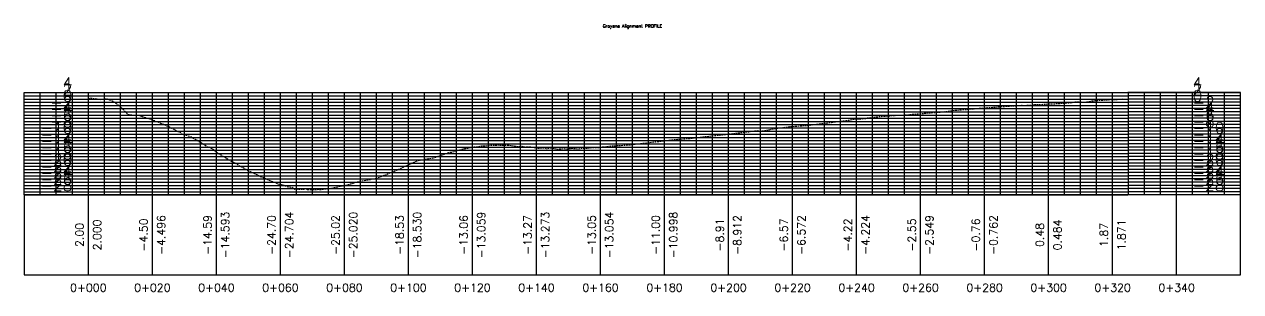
# Model space of a CAD drawing. Header units: metres. Extents: x 706349 to 713144, y 2649082 to 2655455.
# Drawn here: x 709481.4 to 709861.4, y 2649081.8 to 2649165.5 of the extents above; entities that cross this region are included whole.
import ezdxf

# ---------------------------------------------------------------- set-up
doc = ezdxf.new("R2010")
doc.units = ezdxf.units.M
doc.linetypes.add('DASHED', pattern=[0.75, 0.5, -0.25])
for name, color, linetype in [('C-ROAD-PROF', 1, 'DASHED'), ('C-ROAD-PROF-GRID-MAJR', 8, 'Continuous'), ('C-ROAD-PROF-GRID-MINR', 8, 'Continuous'), ('C-ROAD-PROF-TEXT', 11, 'Continuous'), ('C-ROAD-PROF-TICK', 7, 'Continuous'), ('C-ROAD-PROF-TITL', 11, 'Continuous'), ('C-ROAD-PROF-TTLB', 5, 'Continuous')]:
    doc.layers.add(name, color=color, linetype=linetype)
doc.styles.get("Standard").update_dxf_attribs({"font": 'simplex.shx'})

msp = doc.modelspace()

# ---------------------------------------------------------------- linework, layer by layer
at = {"layer": 'C-ROAD-PROF', "color": 1, "linetype": 'DASHED', "lineweight": -3, "flags": 128}
msp.add_lwpolyline([(709501.43, 2649142.08), (709501.96, 2649142.45), (709505.32, 2649141.98), (709507.22, 2649142.22), (709507.33, 2649142.15), (709507.48, 2649142.07), (709508.07, 2649141.85), (709508.25, 2649141.76), (709508.51, 2649141.66), (709508.84, 2649141.55), (709509.19, 2649141.35), (709509.56, 2649141.11), (709509.96, 2649140.84), (709510.38, 2649140.54), (709510.83, 2649140.21), (709511.34, 2649139.85), (709513.8, 2649137.3), (709514.02, 2649137.25), (709514.31, 2649137.2), (709514.63, 2649137.15), (709515.05, 2649137.1), (709515.56, 2649137.07), (709516.18, 2649137.06), (709516.89, 2649137.09), (709516.95, 2649137.09), (709518.17, 2649136.69), (709518.21, 2649136.66), (709519.54, 2649136.22), (709520.87, 2649135.82), (709520.98, 2649135.74), (709522.3, 2649135.29), (709522.45, 2649135.18), (709523.79, 2649134.7), (709523.98, 2649134.56), (709525.35, 2649134.05), (709525.58, 2649133.87), (709526.92, 2649133.31), (709527.18, 2649133.11), (709528.53, 2649132.5), (709528.81, 2649132.28), (709530.2, 2649131.59), (709530.5, 2649131.36), (709530.83, 2649131.12), (709533.74, 2649130.25), (709534.09, 2649129.99), (709534.46, 2649129.72), (709535.96, 2649128.89), (709536.35, 2649128.61), (709536.76, 2649128.34), (709538.27, 2649127.45), (709538.71, 2649126.9), (709539.15, 2649127.14), (709540.67, 2649126.22), (709541.14, 2649125.66), (709541.62, 2649125.38), (709542.13, 2649125.09), (709543.66, 2649124.12), (709544.19, 2649123.83), (709545.69, 2649122.89), (709546.23, 2649122.6), (709546.79, 2649122.3), (709547.38, 2649122), (709548.84, 2649121.09), (709549.46, 2649120.79), (709550.1, 2649120.48), (709551.51, 2649119.63), (709552.18, 2649119.33), (709552.88, 2649119.03), (709553.62, 2649118.72), (709554.94, 2649117.97), (709555.73, 2649117.66), (709556.56, 2649117.35), (709557.77, 2649116.69), (709558.63, 2649116.4), (709559.59, 2649116.11), (709560.66, 2649115.58), (709561.7, 2649115.31), (709562.88, 2649115.06), (709563.77, 2649114.66), (709565.02, 2649114.5), (709565.82, 2649113.94), (709567.23, 2649113.88), (709568.8, 2649113.91), (709569.39, 2649114.07), (709569.95, 2649113.74), (709573.4, 2649113.85), (709573.79, 2649113.77), (709575.74, 2649114.05), (709576.07, 2649114), (709578.22, 2649114.39), (709580.6, 2649114.91), (709580.81, 2649114.9), (709583.28, 2649115.55), (709583.43, 2649115.55), (709585.93, 2649116.33), (709586.04, 2649116.34), (709591.07, 2649117.23), (709591.16, 2649117.23), (709591.24, 2649117.24), (709593.84, 2649118.24), (709593.9, 2649118.25), (709596.53, 2649119.33), (709599.15, 2649120.48), (709599.18, 2649120.49), (709601.81, 2649121.73), (709601.82, 2649121.73), (709602.59, 2649122.12), (709604.44, 2649122.89), (709604.47, 2649122.89), (709609.37, 2649123.73), (709609.52, 2649123.75), (709609.66, 2649123.78), (709612, 2649124.66), (709612.22, 2649124.7), (709614.38, 2649125.47), (709614.97, 2649125.51), (709617.1, 2649126.13), (709619.06, 2649126.58), (709619.52, 2649126.67), (709621.39, 2649127.01), (709621.94, 2649127.1), (709623.73, 2649127.33), (709624.39, 2649127.43), (709626.09, 2649127.53), (709626.84, 2649127.63), (709628.44, 2649127.61), (709629.29, 2649127.72), (709630.82, 2649127.62), (709632.82, 2649127.65), (709634.3, 2649127.47), (709635.66, 2649127.22), (709636.86, 2649127.36), (709638.18, 2649127.09), (709639.52, 2649127.22), (709640.76, 2649126.96), (709641.92, 2649126.7), (709643.38, 2649126.87), (709644.5, 2649126.63), (709646.09, 2649126.8), (709647.15, 2649126.6), (709648.19, 2649126.43), (709649.87, 2649126.62), (709650.87, 2649126.49), (709652.63, 2649126.7), (709653.59, 2649126.6), (709654.54, 2649126.54), (709656.35, 2649126.77), (709657.27, 2649126.73), (709659.13, 2649126.97), (709660.86, 2649126.95), (709662.74, 2649127.19), (709664.68, 2649127.45), (709665.45, 2649127.47), (709666.21, 2649127.5), (709670.11, 2649127.74), (709670.81, 2649127.79), (709671.48, 2649127.84), (709673.45, 2649128.1), (709674.09, 2649128.16), (709676.06, 2649128.42), (709676.67, 2649128.47), (709678.63, 2649128.75), (709679.23, 2649128.8), (709681.18, 2649129.06), (709681.77, 2649129.11), (709683.71, 2649129.38), (709684.28, 2649129.43), (709684.82, 2649129.46), (709688.78, 2649129.73), (709689.31, 2649129.76), (709691.34, 2649130.02), (709691.85, 2649130.05), (709693.92, 2649130.32), (709694.41, 2649130.35), (709696.5, 2649130.62), (709696.97, 2649130.64), (709699.15, 2649130.92), (709699.59, 2649130.93), (709701.85, 2649131.22), (709702.25, 2649131.24), (709704.62, 2649131.54), (709704.97, 2649131.56), (709707.46, 2649131.87), (709707.75, 2649131.88), (709710.4, 2649132.22), (709711.86, 2649132.09), (709712.01, 2649132.1), (709714.45, 2649132.56), (709714.78, 2649132.69), (709716.47, 2649132.94), (709716.81, 2649132.99), (709717.05, 2649133.03), (709719.82, 2649133.34), (709720.13, 2649133.4), (709720.28, 2649133.41), (709720.45, 2649133.44), (709726.52, 2649133.89), (709726.95, 2649133.95), (709727.47, 2649134.02), (709730, 2649134.33), (709730.66, 2649134.42), (709731.48, 2649134.52), (709733.63, 2649134.79), (709734.59, 2649134.92), (709736.38, 2649135.14), (709737.49, 2649135.28), (709738.88, 2649135.45), (709740.15, 2649135.72), (709741.7, 2649135.89), (709742.6, 2649135.82), (709744.3, 2649136.05), (709744.85, 2649136.17), (709746.71, 2649136.4), (709748.23, 2649136.58), (709748.92, 2649136.64), (709748.99, 2649136.64), (709751.15, 2649136.83), (709751.41, 2649136.86), (709755.25, 2649137.05), (709756.39, 2649137.1), (709758.22, 2649137.25), (709759.85, 2649137.4), (709760.66, 2649137.47), (709762.21, 2649137.6), (709763.14, 2649137.67), (709764.6, 2649137.79), (709765.64, 2649137.88), (709767.03, 2649137.99), (709768.19, 2649138.08), (709769.49, 2649138.18), (709771.21, 2649138.5), (709772.37, 2649138.6), (709774.42, 2649138.76), (709775.41, 2649138.84), (709777.85, 2649139.04), (709778.62, 2649139.1), (709779.3, 2649139.15), (709782.07, 2649139.37), (709782.52, 2649139.4), (709785.78, 2649139.64), (709785.97, 2649139.65), (709786.19, 2649139.67), (709788.2, 2649139.84), (709789.31, 2649139.89), (709789.56, 2649139.91), (709792.1, 2649140.05), (709792.85, 2649140.14), (709793.71, 2649140.09), (709795.87, 2649140.19), (709797.12, 2649140.34), (709798.69, 2649140.4), (709800.21, 2649140.49), (709801.89, 2649140.59), (709803.88, 2649140.64), (709805.71, 2649140.77), (709807.65, 2649140.92), (709808.21, 2649140.95), (709810.27, 2649141.27), (709812.48, 2649141.11), (709812.7, 2649141.12), (709814.93, 2649141.51), (709815.95, 2649141.61), (709817.12, 2649141.7), (709817.23, 2649141.7), (709819.26, 2649141.84), (709819.59, 2649141.83), (709821.33, 2649141.95), (709821.93, 2649141.93), (709823.36, 2649142.02), (709824.48, 2649142.11), (709825.38, 2649142.03), (709826.22, 2649142.08)], dxfattribs=at)
at = {"layer": 'C-ROAD-PROF-GRID-MAJR', "color": 8, "linetype": 'Continuous', "lineweight": -3}
for p, q in [((709481.43, 2649144.08, 2), (709826.22, 2649144.08, 2)), ((709481.43, 2649112.08, 2), (709481.43, 2649144.08, 2)), ((709501.43, 2649112.08, 2), (709501.43, 2649144.08, 2)), ((709521.43, 2649112.08, 2), (709521.43, 2649144.08, 2)), ((709541.43, 2649112.08, 2), (709541.43, 2649144.08, 2)), ((709561.43, 2649112.08, 2), (709561.43, 2649144.08, 2)), ((709581.43, 2649112.08, 2), (709581.43, 2649144.08, 2)), ((709601.43, 2649112.08, 2), (709601.43, 2649144.08, 2)), ((709621.43, 2649112.08, 2), (709621.43, 2649144.08, 2)), ((709641.43, 2649112.08, 2), (709641.43, 2649144.08, 2)), ((709661.43, 2649112.08, 2), (709661.43, 2649144.08, 2)), ((709681.43, 2649112.08, 2), (709681.43, 2649144.08, 2)), ((709701.43, 2649112.08, 2), (709701.43, 2649144.08, 2)), ((709721.43, 2649112.08, 2), (709721.43, 2649144.08, 2)), ((709741.43, 2649112.08, 2), (709741.43, 2649144.08, 2)), ((709761.43, 2649112.08, 2), (709761.43, 2649144.08, 2)), ((709781.43, 2649112.08, 2), (709781.43, 2649144.08, 2)), ((709801.43, 2649112.08, 2), (709801.43, 2649144.08, 2)), ((709821.43, 2649112.08, 2), (709821.43, 2649144.08, 2)), ((709861.43, 2649144.08, 2), (709826.22, 2649144.08, 2)), ((709841.43, 2649112.08, 2), (709841.43, 2649144.08, 2)), ((709861.43, 2649112.08, 2), (709861.43, 2649144.08, 2)), ((709481.43, 2649142.08, 2), (709826.22, 2649142.08, 2)), ((709481.43, 2649140.08, 2), (709826.22, 2649140.08, 2)), ((709861.43, 2649142.08, 2), (709826.22, 2649142.08, 2)), ((709861.43, 2649140.08, 2), (709826.22, 2649140.08, 2)), ((709481.43, 2649138.08, 2), (709826.22, 2649138.08, 2)), ((709481.43, 2649136.08, 2), (709826.22, 2649136.08, 2)), ((709861.43, 2649138.08, 2), (709826.22, 2649138.08, 2)), ((709861.43, 2649136.08, 2), (709826.22, 2649136.08, 2)), ((709481.43, 2649134.08, 2), (709826.22, 2649134.08, 2)), ((709481.43, 2649132.08, 2), (709826.22, 2649132.08, 2)), ((709861.43, 2649134.08, 2), (709826.22, 2649134.08, 2)), ((709861.43, 2649132.08, 2), (709826.22, 2649132.08, 2)), ((709481.43, 2649130.08, 2), (709826.22, 2649130.08, 2)), ((709861.43, 2649130.08, 2), (709826.22, 2649130.08, 2)), ((709481.43, 2649128.08, 2), (709826.22, 2649128.08, 2)), ((709481.43, 2649126.08, 2), (709826.22, 2649126.08, 2)), ((709861.43, 2649128.08, 2), (709826.22, 2649128.08, 2)), ((709861.43, 2649126.08, 2), (709826.22, 2649126.08, 2)), ((709481.43, 2649124.08, 2), (709826.22, 2649124.08, 2)), ((709481.43, 2649122.08, 2), (709826.22, 2649122.08, 2)), ((709861.43, 2649124.08, 2), (709826.22, 2649124.08, 2)), ((709861.43, 2649122.08, 2), (709826.22, 2649122.08, 2)), ((709481.43, 2649120.08, 2), (709826.22, 2649120.08, 2)), ((709481.43, 2649118.08, 2), (709826.22, 2649118.08, 2)), ((709861.43, 2649120.08, 2), (709826.22, 2649120.08, 2)), ((709861.43, 2649118.08, 2), (709826.22, 2649118.08, 2)), ((709481.43, 2649116.08, 2), (709826.22, 2649116.08, 2)), ((709481.43, 2649114.08, 2), (709826.22, 2649114.08, 2)), ((709861.43, 2649116.08, 2), (709826.22, 2649116.08, 2)), ((709861.43, 2649114.08, 2), (709826.22, 2649114.08, 2)), ((709481.43, 2649112.08, 2), (709826.22, 2649112.08, 2)), ((709861.43, 2649112.08, 2), (709826.22, 2649112.08, 2))]:
    msp.add_line(p, q, dxfattribs=at)
at = {"layer": 'C-ROAD-PROF-GRID-MINR', "color": 8, "linetype": 'Continuous', "lineweight": -3}
for p, q in [((709486.43, 2649112.08, 2), (709486.43, 2649144.08, 2)), ((709491.43, 2649112.08, 2), (709491.43, 2649144.08, 2)), ((709496.43, 2649112.08, 2), (709496.43, 2649144.08, 2)), ((709506.43, 2649112.08, 2), (709506.43, 2649144.08, 2)), ((709511.43, 2649112.08, 2), (709511.43, 2649144.08, 2)), ((709516.43, 2649112.08, 2), (709516.43, 2649144.08, 2)), ((709526.43, 2649112.08, 2), (709526.43, 2649144.08, 2)), ((709531.43, 2649112.08, 2), (709531.43, 2649144.08, 2)), ((709536.43, 2649112.08, 2), (709536.43, 2649144.08, 2)), ((709546.43, 2649112.08, 2), (709546.43, 2649144.08, 2)), ((709551.43, 2649112.08, 2), (709551.43, 2649144.08, 2)), ((709556.43, 2649112.08, 2), (709556.43, 2649144.08, 2)), ((709566.43, 2649112.08, 2), (709566.43, 2649144.08, 2)), ((709571.43, 2649112.08, 2), (709571.43, 2649144.08, 2)), ((709576.43, 2649112.08, 2), (709576.43, 2649144.08, 2)), ((709586.43, 2649112.08, 2), (709586.43, 2649144.08, 2)), ((709591.43, 2649112.08, 2), (709591.43, 2649144.08, 2)), ((709596.43, 2649112.08, 2), (709596.43, 2649144.08, 2)), ((709606.43, 2649112.08, 2), (709606.43, 2649144.08, 2)), ((709611.43, 2649112.08, 2), (709611.43, 2649144.08, 2)), ((709616.43, 2649112.08, 2), (709616.43, 2649144.08, 2)), ((709626.43, 2649112.08, 2), (709626.43, 2649144.08, 2)), ((709631.43, 2649112.08, 2), (709631.43, 2649144.08, 2)), ((709636.43, 2649112.08, 2), (709636.43, 2649144.08, 2)), ((709646.43, 2649112.08, 2), (709646.43, 2649144.08, 2)), ((709651.43, 2649112.08, 2), (709651.43, 2649144.08, 2)), ((709656.43, 2649112.08, 2), (709656.43, 2649144.08, 2)), ((709666.43, 2649112.08, 2), (709666.43, 2649144.08, 2)), ((709671.43, 2649112.08, 2), (709671.43, 2649144.08, 2)), ((709676.43, 2649112.08, 2), (709676.43, 2649144.08, 2)), ((709686.43, 2649112.08, 2), (709686.43, 2649144.08, 2)), ((709691.43, 2649112.08, 2), (709691.43, 2649144.08, 2)), ((709696.43, 2649112.08, 2), (709696.43, 2649144.08, 2)), ((709706.43, 2649112.08, 2), (709706.43, 2649144.08, 2)), ((709711.43, 2649112.08, 2), (709711.43, 2649144.08, 2)), ((709716.43, 2649112.08, 2), (709716.43, 2649144.08, 2)), ((709726.43, 2649112.08, 2), (709726.43, 2649144.08, 2)), ((709731.43, 2649112.08, 2), (709731.43, 2649144.08, 2)), ((709736.43, 2649112.08, 2), (709736.43, 2649144.08, 2)), ((709746.43, 2649112.08, 2), (709746.43, 2649144.08, 2)), ((709751.43, 2649112.08, 2), (709751.43, 2649144.08, 2)), ((709756.43, 2649112.08, 2), (709756.43, 2649144.08, 2)), ((709766.43, 2649112.08, 2), (709766.43, 2649144.08, 2)), ((709771.43, 2649112.08, 2), (709771.43, 2649144.08, 2)), ((709776.43, 2649112.08, 2), (709776.43, 2649144.08, 2)), ((709786.43, 2649112.08, 2), (709786.43, 2649144.08, 2)), ((709791.43, 2649112.08, 2), (709791.43, 2649144.08, 2)), ((709796.43, 2649112.08, 2), (709796.43, 2649144.08, 2)), ((709806.43, 2649112.08, 2), (709806.43, 2649144.08, 2)), ((709811.43, 2649112.08, 2), (709811.43, 2649144.08, 2)), ((709816.43, 2649112.08, 2), (709816.43, 2649144.08, 2)), ((709826.43, 2649112.08, 2), (709826.43, 2649144.08, 2)), ((709831.43, 2649112.08, 2), (709831.43, 2649144.08, 2)), ((709836.43, 2649112.08, 2), (709836.43, 2649144.08, 2)), ((709846.43, 2649112.08, 2), (709846.43, 2649144.08, 2)), ((709851.43, 2649112.08, 2), (709851.43, 2649144.08, 2)), ((709856.43, 2649112.08, 2), (709856.43, 2649144.08, 2)), ((709481.43, 2649143.08, 2), (709826.22, 2649143.08, 2)), ((709481.43, 2649141.08, 2), (709826.22, 2649141.08, 2)), ((709861.43, 2649143.08, 2), (709826.22, 2649143.08, 2)), ((709861.43, 2649141.08, 2), (709826.22, 2649141.08, 2)), ((709481.43, 2649139.08, 2), (709826.22, 2649139.08, 2)), ((709481.43, 2649137.08, 2), (709826.22, 2649137.08, 2)), ((709861.43, 2649139.08, 2), (709826.22, 2649139.08, 2)), ((709861.43, 2649137.08, 2), (709826.22, 2649137.08, 2)), ((709481.43, 2649135.08, 2), (709826.22, 2649135.08, 2)), ((709481.43, 2649133.08, 2), (709826.22, 2649133.08, 2)), ((709861.43, 2649135.08, 2), (709826.22, 2649135.08, 2)), ((709861.43, 2649133.08, 2), (709826.22, 2649133.08, 2)), ((709481.43, 2649131.08, 2), (709826.22, 2649131.08, 2)), ((709481.43, 2649129.08, 2), (709826.22, 2649129.08, 2)), ((709861.43, 2649131.08, 2), (709826.22, 2649131.08, 2)), ((709861.43, 2649129.08, 2), (709826.22, 2649129.08, 2)), ((709481.43, 2649127.08, 2), (709826.22, 2649127.08, 2)), ((709481.43, 2649125.08, 2), (709826.22, 2649125.08, 2)), ((709861.43, 2649127.08, 2), (709826.22, 2649127.08, 2)), ((709861.43, 2649125.08, 2), (709826.22, 2649125.08, 2)), ((709481.43, 2649123.08, 2), (709826.22, 2649123.08, 2)), ((709481.43, 2649121.08, 2), (709826.22, 2649121.08, 2)), ((709861.43, 2649123.08, 2), (709826.22, 2649123.08, 2)), ((709861.43, 2649121.08, 2), (709826.22, 2649121.08, 2)), ((709481.43, 2649119.08, 2), (709826.22, 2649119.08, 2)), ((709481.43, 2649117.08, 2), (709826.22, 2649117.08, 2)), ((709861.43, 2649119.08, 2), (709826.22, 2649119.08, 2)), ((709861.43, 2649117.08, 2), (709826.22, 2649117.08, 2)), ((709481.43, 2649115.08, 2), (709826.22, 2649115.08, 2)), ((709481.43, 2649113.08, 2), (709826.22, 2649113.08, 2)), ((709861.43, 2649115.08, 2), (709826.22, 2649115.08, 2)), ((709861.43, 2649113.08, 2), (709826.22, 2649113.08, 2))]:
    msp.add_line(p, q, dxfattribs=at)
at = {"layer": 'C-ROAD-PROF-TICK', "color": 7, "linetype": 'Continuous', "lineweight": -3}
for p, q in [((709501.43, 2649087.08, 2), (709501.43, 2649112.08, 2)), ((709521.43, 2649087.08, 2), (709521.43, 2649112.08, 2)), ((709541.43, 2649087.08, 2), (709541.43, 2649112.08, 2)), ((709561.43, 2649087.08, 2), (709561.43, 2649112.08, 2)), ((709581.43, 2649087.08, 2), (709581.43, 2649112.08, 2)), ((709601.43, 2649087.08, 2), (709601.43, 2649112.08, 2)), ((709621.43, 2649087.08, 2), (709621.43, 2649112.08, 2)), ((709641.43, 2649087.08, 2), (709641.43, 2649112.08, 2)), ((709661.43, 2649087.08, 2), (709661.43, 2649112.08, 2)), ((709681.43, 2649087.08, 2), (709681.43, 2649112.08, 2)), ((709701.43, 2649087.08, 2), (709701.43, 2649112.08, 2)), ((709721.43, 2649087.08, 2), (709721.43, 2649112.08, 2)), ((709741.43, 2649087.08, 2), (709741.43, 2649112.08, 2)), ((709761.43, 2649087.08, 2), (709761.43, 2649112.08, 2)), ((709781.43, 2649087.08, 2), (709781.43, 2649112.08, 2)), ((709801.43, 2649087.08, 2), (709801.43, 2649112.08, 2)), ((709821.43, 2649087.08, 2), (709821.43, 2649112.08, 2)), ((709841.43, 2649087.08, 2), (709841.43, 2649112.08, 2))]:
    msp.add_line(p, q, dxfattribs=at)
at = {"layer": 'C-ROAD-PROF-TTLB', "color": 5, "linetype": 'Continuous', "lineweight": -3}
for p, q in [((709481.43, 2649112.08, 2), (709481.43, 2649144.08, 2)), ((709481.43, 2649144.08, 2), (709861.43, 2649144.08, 2)), ((709861.43, 2649112.08, 2), (709861.43, 2649144.08, 2))]:
    msp.add_line(p, q, dxfattribs=at)
msp.add_3dface([(709481.43, 2649087.08, 2), (709861.43, 2649087.08, 2), (709861.43, 2649112.08, 2), (709481.43, 2649112.08, 2)], dxfattribs=at)

# ---------------------------------------------------------------- texts
at = {"layer": 'C-ROAD-PROF-TEXT', "color": 11, "linetype": 'Continuous', "lineweight": -3}
for s, insert, char_height, attachment_point in [('4', (709496.43, 2649147.08, 2), 3.5, 6), ('{\\C256;4}', (709846.44, 2649147.08, 2), 3.5, 4), ('2', (709496.43, 2649145.08, 2), 3.5, 6), ('0', (709496.43, 2649143.08, 2), 3.5, 6), ('{\\C256;2}', (709846.44, 2649145.08, 2), 3.5, 4), ('{\\C256;0}', (709846.44, 2649143.08, 2), 3.5, 4), ('-2', (709496.43, 2649141.08, 2), 3.5, 6), ('-4', (709496.43, 2649139.08, 2), 3.5, 6), ('{\\C256;-2}', (709846.44, 2649141.08, 2), 3.5, 4), ('{\\C256;-4}', (709846.44, 2649139.08, 2), 3.5, 4), ('-6', (709496.43, 2649137.08, 2), 3.5, 6), ('-8', (709496.43, 2649135.08, 2), 3.5, 6), ('{\\C256;-6}', (709846.44, 2649137.08, 2), 3.5, 4), ('{\\C256;-8}', (709846.44, 2649135.08, 2), 3.5, 4), ('-10', (709496.43, 2649133.08, 2), 3.5, 6), ('-12', (709496.43, 2649131.08, 2), 3.5, 6), ('{\\C256;-10}', (709846.44, 2649133.08, 2), 3.5, 4), ('{\\C256;-12}', (709846.44, 2649131.08, 2), 3.5, 4), ('-14', (709496.43, 2649129.08, 2), 3.5, 6), ('-16', (709496.43, 2649127.08, 2), 3.5, 6), ('{\\C256;-14}', (709846.44, 2649129.08, 2), 3.5, 4), ('{\\C256;-16}', (709846.44, 2649127.08, 2), 3.5, 4), ('-18', (709496.43, 2649125.08, 2), 3.5, 6), ('-20', (709496.43, 2649123.08, 2), 3.5, 6), ('{\\C256;-18}', (709846.44, 2649125.08, 2), 3.5, 4), ('{\\C256;-20}', (709846.44, 2649123.08, 2), 3.5, 4), ('-22', (709496.43, 2649121.08, 2), 3.5, 6), ('-24', (709496.43, 2649119.08, 2), 3.5, 6), ('{\\C256;-22}', (709846.44, 2649121.08, 2), 3.5, 4), ('{\\C256;-24}', (709846.44, 2649119.08, 2), 3.5, 4), ('-26', (709496.43, 2649117.08, 2), 3.5, 6), ('-28', (709496.43, 2649115.08, 2), 3.5, 6), ('{\\C256;-26}', (709846.44, 2649117.08, 2), 3.5, 4), ('{\\C256;-28}', (709846.44, 2649115.08, 2), 3.5, 4), ('0+000', (709501.43, 2649084.33), 2.5, 2), ('0+020', (709521.43, 2649084.33), 2.5, 2), ('0+040', (709541.43, 2649084.33), 2.5, 2), ('0+060', (709561.43, 2649084.33), 2.5, 2), ('0+080', (709581.43, 2649084.33), 2.5, 2), ('0+100', (709601.43, 2649084.33), 2.5, 2), ('0+120', (709621.43, 2649084.33), 2.5, 2), ('0+140', (709641.43, 2649084.33), 2.5, 2), ('0+160', (709661.43, 2649084.33), 2.5, 2), ('0+180', (709681.43, 2649084.33), 2.5, 2), ('0+200', (709701.43, 2649084.33), 2.5, 2), ('0+220', (709721.43, 2649084.33), 2.5, 2), ('0+240', (709741.43, 2649084.33), 2.5, 2), ('0+260', (709761.43, 2649084.33), 2.5, 2), ('0+280', (709781.43, 2649084.33), 2.5, 2), ('0+300', (709801.43, 2649084.33), 2.5, 2), ('0+320', (709821.43, 2649084.33), 2.5, 2), ('0+340', (709841.43, 2649084.33), 2.5, 2)]:
    msp.add_mtext(s, dxfattribs=dict(at, insert=insert, char_height=char_height, attachment_point=attachment_point))
at = {"layer": 'C-ROAD-PROF-TEXT', "color": 11, "linetype": 'Continuous', "lineweight": -3, "char_height": 2.5, "rotation": 90}
for s, insert, attachment_point in [('-4.496', (709522.93, 2649099.58), 2), ('-14.593', (709542.93, 2649099.58), 2), ('-24.70', (709559.93, 2649099.58), 8), ('-24.704', (709562.93, 2649099.58), 2), ('-25.02', (709579.93, 2649099.58), 8), ('-25.020', (709582.93, 2649099.58), 2), ('-18.53', (709599.93, 2649099.58), 8), ('-18.530', (709602.93, 2649099.58), 2), ('-13.06', (709619.93, 2649099.58), 8), ('-13.059', (709622.93, 2649099.58), 2), ('-13.27', (709639.93, 2649099.58), 8), ('-13.273', (709642.93, 2649099.58), 2), ('-13.05', (709659.93, 2649099.58), 8), ('-13.054', (709662.93, 2649099.58), 2), ('-11.00', (709679.93, 2649099.58), 8), ('-10.998', (709682.93, 2649099.58), 2), ('-8.912', (709702.93, 2649099.58), 2), ('-6.572', (709722.93, 2649099.58), 2), ('-4.224', (709742.93, 2649099.58), 2), ('-0.762', (709782.93, 2649099.58), 2), ('2.00', (709499.93, 2649099.58), 8), ('2.000', (709502.93, 2649099.58), 2), ('-4.50', (709519.93, 2649099.58), 8), ('-14.59', (709539.93, 2649099.58), 8), ('-8.91', (709699.93, 2649099.58), 8), ('-6.57', (709719.93, 2649099.58), 8), ('-4.22', (709739.93, 2649099.58), 8), ('-2.55', (709759.93, 2649099.58), 8), ('-2.549', (709762.93, 2649099.58), 2), ('-0.76', (709779.93, 2649099.58), 8), ('0.48', (709799.93, 2649099.58), 8), ('0.484', (709802.93, 2649099.58), 2), ('1.87', (709819.93, 2649099.58), 8), ('1.871', (709822.93, 2649099.58), 2)]:
    msp.add_mtext(s, dxfattribs=dict(at, insert=insert, attachment_point=attachment_point))
at = {"layer": 'C-ROAD-PROF-TITL', "color": 11, "linetype": 'Continuous', "lineweight": -3, "insert": (709671.43, 2649164.08, 2), "char_height": 1, "attachment_point": 8}
msp.add_mtext('Groyene Alignment PROFILE', dxfattribs=at)

doc.saveas('drawing.dxf')
